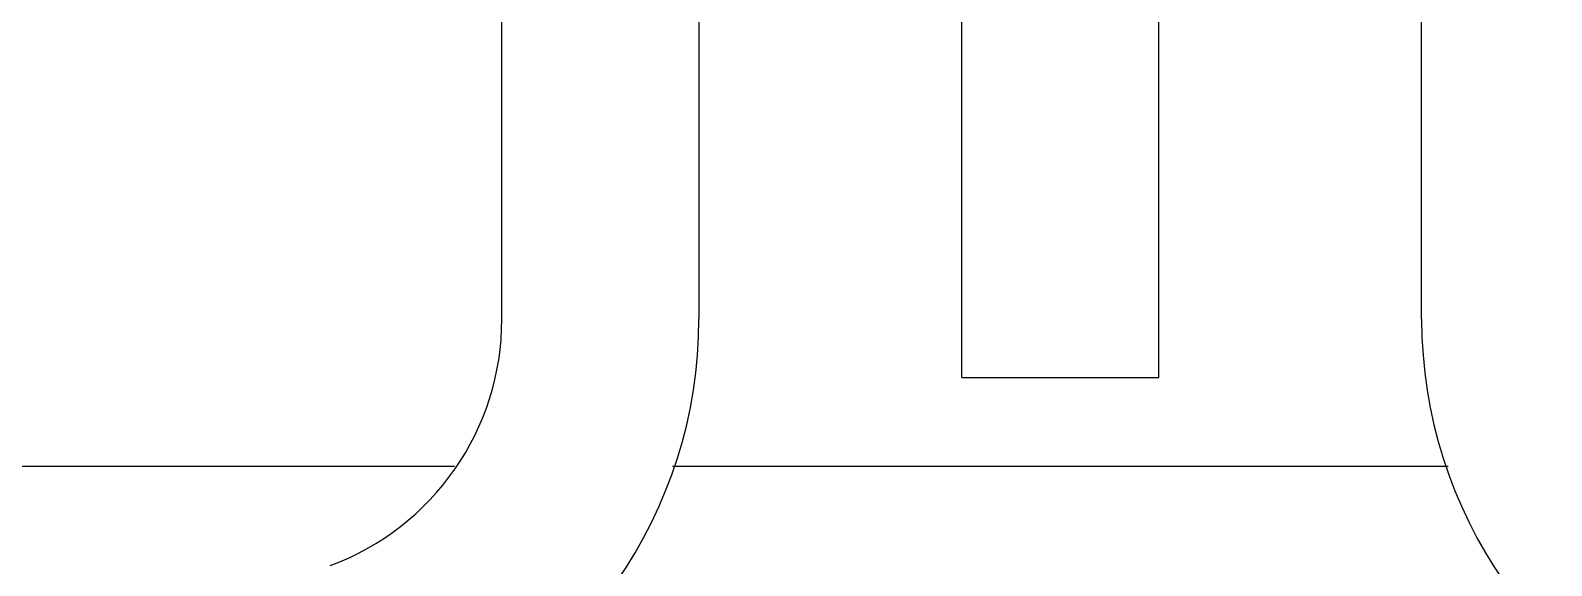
# Model space of a CAD drawing. Extents: x 1169373 to 1354985, y 649019 to 904199.
# Drawn here: x 1273129.9 to 1273517.2, y 795989.2 to 796125.5 of the extents above; entities that cross this region are included whole.
import ezdxf

# ---------------------------------------------------------------- set-up
doc = ezdxf.new("R2010")
doc.units = 0
doc.header["$LTSCALE"] = 1000
doc.header["$MEASUREMENT"] = 0

# ---------------------------------------------------------------- blocks, each defined once
blk = doc.blocks.new('gfhhrryyfd')
at = {"linetype": 'Continuous'}
for p, q in [((3687474.3, -1753593.68), (3687474.3, -1753156.63)), ((3687357.22, -1753578.87), (3687357.22, -1753250.77)), ((3687407.4, -1753250.77), (3687407.4, -1753578.87)), ((3687591.4, -1753578.87), (3687591.4, -1753250.77)), ((3687524.48, -1753593.68), (3687524.48, -1753297.98)), ((3687474.3, -1753593.68), (3687524.48, -1753593.68)), ((3687018.5, -1753616.26), (3687345.21, -1753616.26)), ((3687400.67, -1753616.26), (3687598.13, -1753616.26))]:
    blk.add_line(p, q, dxfattribs=at)
for centre, radius, start, end in [((3687290.31, -1753578.87), 66.91, 290.3175, 0), ((3687290.31, -1753578.87), 117.09, 290.3175, 0), ((3687708.49, -1753578.87), 117.09, 180, 249.6825)]:
    blk.add_arc(centre, radius, start, end, dxfattribs=at)

msp = doc.modelspace()

# ---------------------------------------------------------------- block references
at = {"lineweight": -3, "xscale": 0.9999959487468004, "yscale": 0.999995949678123, "zscale": 0.9999959495959999}
msp.add_blockref('gfhhrryyfd', (-2414092.33, 2549623.71), dxfattribs=at)

doc.saveas('drawing.dxf')
